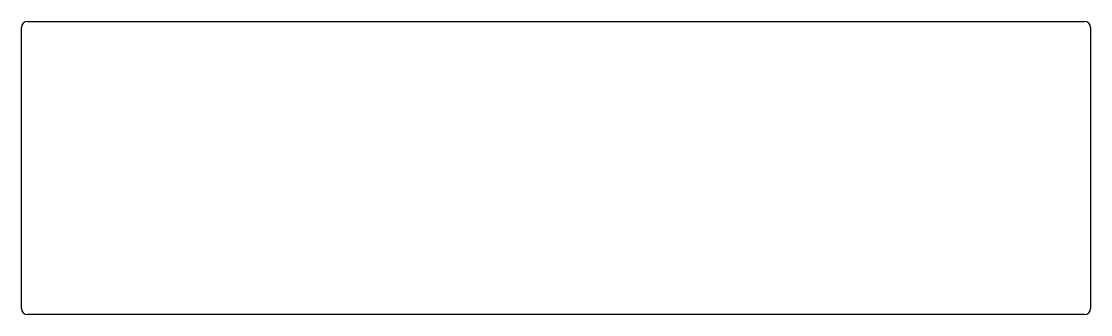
# Model space of a CAD drawing. Extents: x 13 to 360, y 14 to 109.
import ezdxf

# ---------------------------------------------------------------- set-up
doc = ezdxf.new("R2010")
doc.units = 0
doc.layers.add('BLACK', color=7, linetype='CONTINUOUS')

msp = doc.modelspace()

# ---------------------------------------------------------------- linework, layer by layer
at = {"layer": 'BLACK', "linetype": 'CONTINUOUS'}
for p, q in [((14.835, 109.485), (358.498, 109.485)), ((12.835, 16.235), (12.835, 107.485)), ((360.498, 107.485), (360.498, 16.235)), ((358.498, 14.235), (14.835, 14.235))]:
    msp.add_line(p, q, dxfattribs=at)
at = {"layer": 'BLACK'}
for centre, start, end in [((14.835, 107.485), 90, 180), ((358.498, 107.485), 0, 90), ((14.835, 16.235), -180, -90), ((358.498, 16.235), -90, 0)]:
    msp.add_arc(centre, 2, start, end, dxfattribs=at)

doc.saveas('drawing.dxf')
